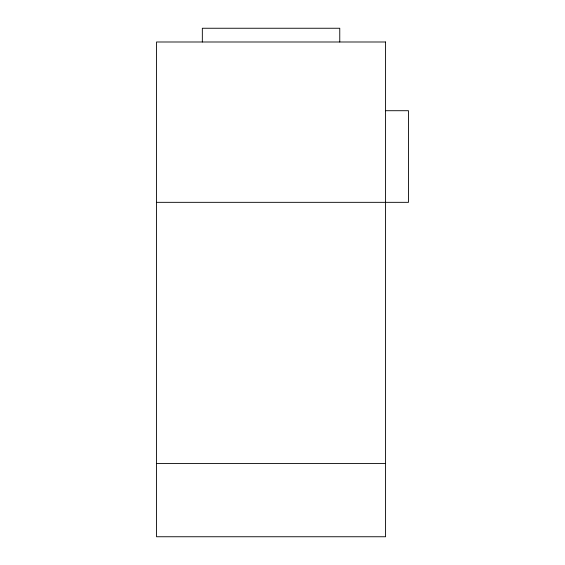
<?xml version="1.0" encoding="UTF-8"?>
<svg xmlns="http://www.w3.org/2000/svg" width="565" height="565" viewBox="0 0 565 565"><rect width="100%" height="100%" fill="white"/><g stroke="black" fill="none" stroke-linecap="round" stroke-linejoin="round"><path stroke-width="0.85" d="M385.577 110.712L408.481 110.712L408.481 202.334L156.519 202.334M156.519 463.455L385.577 463.455M339.763 41.994L339.763 28.25L202.334 28.25L202.334 41.994M385.577 41.994L156.519 41.994L156.519 536.75L385.577 536.75L385.577 41.994"/></g></svg>
